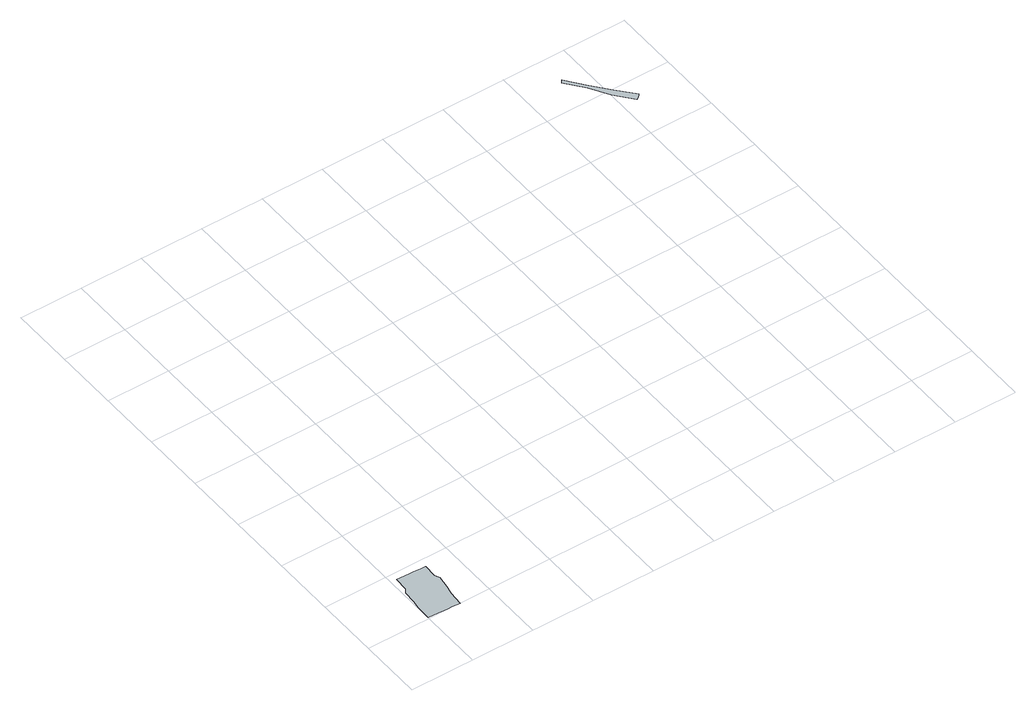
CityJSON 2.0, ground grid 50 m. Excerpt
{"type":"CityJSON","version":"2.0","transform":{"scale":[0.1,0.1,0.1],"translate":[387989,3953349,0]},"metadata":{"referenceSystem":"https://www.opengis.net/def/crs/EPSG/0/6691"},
"CityObjects":{
"object1":{"type":"GenericCityObject","attributes":{"prefecture":"13","disasterType":"1","areaType":"1","zoneNumber":"105001-K013","zoneName":"-","status":"0"},"geometry":[{"type":"MultiSurface","lod":"1","boundaries":[[[0,1,2,3,4,5,6,7,8,9,10,11,12,13,14,15,16,17,18,19]]]}]},
"object2":{"type":"GenericCityObject","attributes":{"prefecture":"13","disasterType":"1","areaType":"2","zoneNumber":"106001-K002","zoneName":"-","status":"0"},"geometry":[{"type":"MultiSurface","lod":"1","boundaries":[[[20,21,22,23,24,25,26,27,28,29,30]]]}]}
},
"vertices":[
[285,187,0],[296,287,0],[279,322,0],[283,429,0],[251,430,0],[183,433,0],[152,435,0],[125,436,0],[52,439,0],[48,329,0],[25,298,0],[16,197,0],[8,127,0],[6,14,0],[84,10,0],[106,9,0],[160,6,0],[199,4,0],[260,1,0],[270,114,0],
[4152,3349,0],[4159,3357,0],[4041,3488,0],[3933,3623,0],[3818,3771,0],[3817,3769,0],[3803,3749,0],[3913,3605,0],[4007,3455,0],[4120,3319,0],[4134,3332,0]
]}
